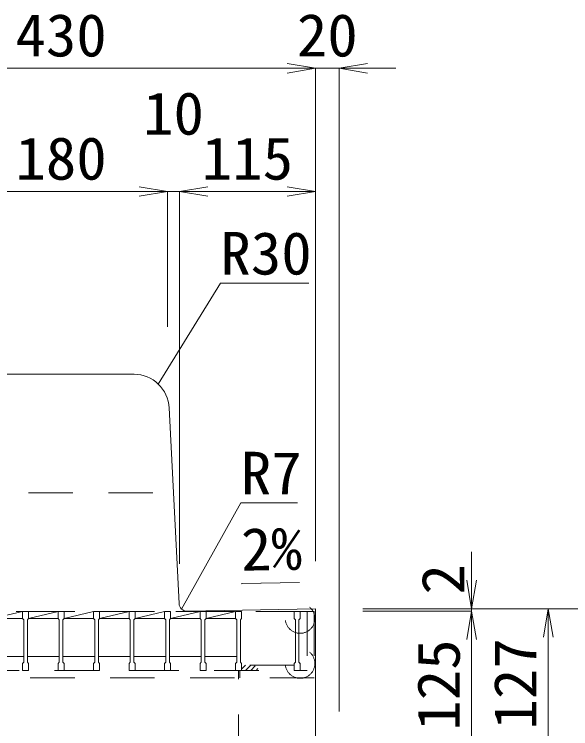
# Model space of a CAD drawing. Units: millimetres at full size; some dimension numbers follow another scale. Extents: x -734 to 58102, y 49499 to 87169.
# Drawn here: x 19771 to 20241, y 63393 to 63996 of the extents above; entities that cross this region are included whole.
import ezdxf
from ezdxf.enums import TextEntityAlignment as Align

# ---------------------------------------------------------------- set-up
doc = ezdxf.new("R2010")
doc.units = ezdxf.units.MM
doc.header["$LTSCALE"] = 50
doc.header["$PDMODE"] = 32
doc.header["$PDSIZE"] = 25
doc.linetypes.add('USER1', pattern=[1.35, 0.75, -0.6])
for name, color, linetype, lineweight in [('寸法線', 7, 'Continuous', 13), ('引出線', 4, 'Continuous', 13), ('本体', 2, 'Continuous', 20), ('ｸﾞﾚｰﾁﾝｸﾞ', 7, 'USER1', 9)]:
    doc.layers.add(name, color=color, linetype=linetype, lineweight=lineweight)
doc.styles.add('ＭＳ 明朝', font='')
doc.styles.get('ＭＳ 明朝').set_extended_font_data('MS Mincho')

# ---------------------------------------------------------------- blocks, each defined once
blk = doc.blocks.new('open_arrow')
at = {"color": 0, "linetype": 'Continuous', "lineweight": -2}
blk.add_lwpolyline([(7.5, 1.25), (0, 0), (7.5, -1.25)], dxfattribs=at)

msp = doc.modelspace()

# ---------------------------------------------------------------- hatches: boundary and pattern name
at = {"layer": 'ｸﾞﾚｰﾁﾝｸﾞ'}
h = msp.add_hatch(dxfattribs=at)
h.set_pattern_fill('USER', color=256, style=0, pattern_type=2)
h.set_pattern_definition([(45, (19097.04, 63124.74), (-2.24506, 2.24506), [37.5, -30])])
h.paths.add_polyline_path([(20007.55, 63446.23), (20007.55, 63441.73), (19988.55, 63441.73), (19963.05, 63441.73), (19963.05, 63446.23), (19988.55, 63446.23)])

# ---------------------------------------------------------------- linework, layer by layer
at = {"layer": '寸法線'}
for p, q in [((19595.55, 63950.47), (20025.55, 63950.47)), ((19977.55, 63950.47), (20093.55, 63950.47)), ((20025.55, 63534.05), (20025.55, 63950.47)), ((20025.55, 63534.05), (20025.55, 63950.47)), ((20045.55, 63407.05), (20045.55, 63950.47)), ((19720.55, 63846.42), (19900.55, 63846.42)), ((19852.55, 63846.42), (19958.55, 63846.42)), ((19900.55, 63732.05), (19900.55, 63846.42)), ((19900.55, 63732.05), (19900.55, 63846.42)), ((19910.55, 63532.05), (19910.55, 63846.42)), ((19910.55, 63846.42), (20025.55, 63846.42)), ((19910.55, 63532.05), (19910.55, 63846.42)), ((20025.55, 63534.05), (20025.55, 63846.42)), ((20157.49, 63542.03), (20157.49, 63444.03)), ((20065.57, 63494.03), (20302.54, 63494.03)), ((20065.57, 63494.03), (20157.49, 63494.03)), ((20065.57, 63494.03), (20222.29, 63494.03)), ((20065.57, 63492.03), (20157.49, 63492.03)), ((20065.57, 63492.03), (20157.49, 63492.03)), ((20157.49, 63492.03), (20157.49, 63367.03)), ((20222.29, 63494.03), (20222.29, 63367.03))]:
    msp.add_line(p, q, dxfattribs=at)
at = {"layer": '引出線'}
for points in [[(19892.69, 63683.76), (19945.15, 63769.1), (20019.82, 63769.1)], [(19912.44, 63493.74), (19962.47, 63583.35), (20010.4, 63583.35)], [(19963.2, 63515.21), (20011.91, 63516.19), (19963.17, 63515.21)]]:
    msp.add_lwpolyline(points, dxfattribs=at)
at = {"layer": '本体'}
for p, q in [((19748.9, 63692.03), (19872.2, 63692.03)), ((19910.23, 63498.51), (19901.97, 63663.67)), ((20025.55, 63494.03), (19917.36, 63491.86)), ((20025.55, 63494.03), (20025.55, 63367.03))]:
    msp.add_line(p, q, dxfattribs=at)
at = {"layer": '本体', "linetype": 'USER1', "lineweight": 9}
for p, q in [((19715.55, 63592.03), (19905.55, 63592.03)), ((19960.55, 63367.03), (19960.55, 63442.03))]:
    msp.add_line(p, q, dxfattribs=at)
at = {"layer": '本体'}
for centre, radius, start, end in [((19872.01, 63662.03), 30, 2.8624, 90), ((19917.22, 63498.86), 7, 182.86258, 271.1457)]:
    msp.add_arc(centre, radius, start, end, dxfattribs=at)
at = {"layer": 'ｸﾞﾚｰﾁﾝｸﾞ'}
for p, q in [((20024.55, 63491.73), (19596.55, 63491.73)), ((20012.55, 63491.73), (19608.55, 63491.73)), ((19753.05, 63485.73), (19778.05, 63491.73)), ((19778.05, 63491.73), (19783.05, 63491.73)), ((19778.05, 63491.73), (19778.05, 63485.73)), ((19778.05, 63491.73), (19783.05, 63491.73)), ((19778.05, 63491.73), (19778.05, 63485.73)), ((19778.05, 63491.73), (19783.05, 63491.73)), ((19778.05, 63491.73), (19778.05, 63485.73)), ((19783.05, 63485.73), (19808.05, 63491.73)), ((19783.05, 63491.73), (19783.05, 63485.73)), ((19783.05, 63491.73), (19783.05, 63485.73)), ((19783.05, 63491.73), (19783.05, 63485.73)), ((19808.05, 63491.73), (19813.05, 63491.73)), ((19808.05, 63491.73), (19808.05, 63485.73)), ((19808.05, 63491.73), (19813.05, 63491.73)), ((19808.05, 63491.73), (19808.05, 63485.73)), ((19808.05, 63491.73), (19813.05, 63491.73)), ((19808.05, 63491.73), (19808.05, 63485.73)), ((19813.05, 63485.73), (19838.05, 63491.73)), ((19813.05, 63491.73), (19813.05, 63485.73)), ((19813.05, 63491.73), (19813.05, 63485.73)), ((19813.05, 63491.73), (19813.05, 63485.73)), ((19838.05, 63491.73), (19843.05, 63491.73)), ((19838.05, 63491.73), (19843.05, 63491.73)), ((19838.05, 63491.73), (19843.05, 63491.73)), ((19838.05, 63491.73), (19838.05, 63485.73)), ((19838.05, 63491.73), (19838.05, 63485.73)), ((19838.05, 63491.73), (19838.05, 63485.73)), ((19843.05, 63491.73), (19843.05, 63485.73)), ((19843.05, 63491.73), (19843.05, 63485.73)), ((19843.05, 63491.73), (19843.05, 63485.73)), ((19843.05, 63485.73), (19868.05, 63491.73)), ((19868.05, 63491.73), (19873.05, 63491.73)), ((19868.05, 63491.73), (19873.05, 63491.73)), ((19868.05, 63491.73), (19873.05, 63491.73)), ((19868.05, 63491.73), (19868.05, 63485.73)), ((19868.05, 63491.73), (19868.05, 63485.73)), ((19868.05, 63491.73), (19868.05, 63485.73)), ((19873.05, 63491.73), (19873.05, 63485.73)), ((19873.05, 63491.73), (19873.05, 63485.73)), ((19873.05, 63491.73), (19873.05, 63485.73)), ((19873.05, 63485.73), (19898.05, 63491.73)), ((19898.05, 63491.73), (19903.05, 63491.73)), ((19898.05, 63491.73), (19903.05, 63491.73)), ((19898.05, 63491.73), (19903.05, 63491.73)), ((19898.05, 63491.73), (19898.05, 63485.73)), ((19898.05, 63491.73), (19898.05, 63485.73)), ((19898.05, 63491.73), (19898.05, 63485.73)), ((19903.05, 63491.73), (19903.05, 63485.73)), ((19903.05, 63491.73), (19903.05, 63485.73)), ((19903.05, 63491.73), (19903.05, 63485.73)), ((19903.05, 63485.73), (19928.05, 63491.73)), ((19928.05, 63491.73), (19933.05, 63491.73)), ((19928.05, 63491.73), (19933.05, 63491.73)), ((19928.05, 63491.73), (19933.05, 63491.73)), ((19928.05, 63491.73), (19928.05, 63485.73)), ((19928.05, 63491.73), (19928.05, 63485.73)), ((19928.05, 63491.73), (19928.05, 63485.73)), ((19933.05, 63491.73), (19933.05, 63485.73)), ((19933.05, 63491.73), (19933.05, 63485.73)), ((19933.05, 63491.73), (19933.05, 63485.73)), ((19933.05, 63485.73), (19958.05, 63491.73)), ((19958.05, 63491.73), (19963.05, 63491.73)), ((19958.05, 63491.73), (19963.05, 63491.73)), ((19958.05, 63491.73), (19963.05, 63491.73)), ((19958.05, 63491.73), (19958.05, 63485.73)), ((19958.05, 63491.73), (19958.05, 63485.73)), ((19958.05, 63491.73), (19958.05, 63485.73)), ((19963.05, 63491.73), (19963.05, 63485.73)), ((19963.05, 63491.73), (19963.05, 63485.73)), ((19963.05, 63491.73), (19963.05, 63485.73)), ((19988.05, 63491.73), (19993.05, 63491.73)), ((19988.05, 63491.73), (19993.05, 63491.73)), ((19988.05, 63491.73), (19993.05, 63491.73)), ((20007.55, 63491.73), (20012.55, 63491.73)), ((20007.55, 63491.73), (20007.55, 63485.73)), ((20007.55, 63491.73), (20012.55, 63491.73)), ((20007.55, 63491.73), (20007.55, 63485.73)), ((20007.55, 63491.73), (20012.55, 63491.73)), ((20007.55, 63491.73), (20007.55, 63485.73)), ((20012.55, 63485.73), (20012.55, 63491.73)), ((20012.55, 63491.73), (20012.55, 63485.73)), ((20012.55, 63491.73), (20012.55, 63485.73)), ((20012.55, 63491.73), (20012.55, 63485.73)), ((20012.55, 63491.73), (20012.55, 63485.73)), ((20012.55, 63491.73), (20012.55, 63485.73)), ((20012.55, 63491.73), (20012.55, 63485.73)), ((20018.55, 63491.73), (20018.55, 63441.73)), ((20024.55, 63491.73), (20024.55, 63435.73)), ((19753.05, 63485.73), (19778.05, 63485.73)), ((19778.05, 63485.73), (19779.05, 63484.73)), ((19778.05, 63485.73), (19779.05, 63484.73)), ((19778.05, 63485.73), (19779.05, 63484.73)), ((19779.05, 63484.73), (19779.05, 63448.73)), ((19779.05, 63484.73), (19779.05, 63448.73)), ((19779.05, 63484.73), (19779.05, 63448.73)), ((19783.05, 63485.73), (19782.05, 63484.73)), ((19783.05, 63485.73), (19782.05, 63484.73)), ((19783.05, 63485.73), (19782.05, 63484.73)), ((19782.05, 63484.73), (19782.05, 63448.73)), ((19782.05, 63484.73), (19782.05, 63448.73)), ((19782.05, 63484.73), (19782.05, 63448.73)), ((19783.05, 63485.73), (19808.05, 63485.73)), ((19808.05, 63485.73), (19809.05, 63484.73)), ((19808.05, 63485.73), (19809.05, 63484.73)), ((19808.05, 63485.73), (19809.05, 63484.73)), ((19809.05, 63484.73), (19809.05, 63448.73)), ((19809.05, 63484.73), (19809.05, 63448.73)), ((19809.05, 63484.73), (19809.05, 63448.73)), ((19813.05, 63485.73), (19812.05, 63484.73)), ((19813.05, 63485.73), (19812.05, 63484.73)), ((19813.05, 63485.73), (19812.05, 63484.73)), ((19812.05, 63484.73), (19812.05, 63448.73)), ((19812.05, 63484.73), (19812.05, 63448.73)), ((19812.05, 63484.73), (19812.05, 63448.73)), ((19813.05, 63485.73), (19838.05, 63485.73)), ((19838.05, 63485.73), (19839.05, 63484.73)), ((19838.05, 63485.73), (19839.05, 63484.73)), ((19838.05, 63485.73), (19839.05, 63484.73)), ((19839.05, 63484.73), (19839.05, 63448.73)), ((19839.05, 63484.73), (19839.05, 63448.73)), ((19839.05, 63484.73), (19839.05, 63448.73)), ((19843.05, 63485.73), (19842.05, 63484.73)), ((19843.05, 63485.73), (19842.05, 63484.73)), ((19843.05, 63485.73), (19842.05, 63484.73)), ((19842.05, 63484.73), (19842.05, 63448.73)), ((19842.05, 63484.73), (19842.05, 63448.73)), ((19842.05, 63484.73), (19842.05, 63448.73)), ((19843.05, 63485.73), (19868.05, 63485.73)), ((19868.05, 63485.73), (19869.05, 63484.73)), ((19868.05, 63485.73), (19869.05, 63484.73)), ((19868.05, 63485.73), (19869.05, 63484.73)), ((19869.05, 63484.73), (19869.05, 63448.73)), ((19869.05, 63484.73), (19869.05, 63448.73)), ((19869.05, 63484.73), (19869.05, 63448.73)), ((19873.05, 63485.73), (19872.05, 63484.73)), ((19873.05, 63485.73), (19872.05, 63484.73)), ((19873.05, 63485.73), (19872.05, 63484.73)), ((19872.05, 63484.73), (19872.05, 63448.73)), ((19872.05, 63484.73), (19872.05, 63448.73)), ((19872.05, 63484.73), (19872.05, 63448.73)), ((19873.05, 63485.73), (19898.05, 63485.73)), ((19898.05, 63485.73), (19899.05, 63484.73)), ((19898.05, 63485.73), (19899.05, 63484.73)), ((19898.05, 63485.73), (19899.05, 63484.73)), ((19899.05, 63484.73), (19899.05, 63448.73)), ((19899.05, 63484.73), (19899.05, 63448.73)), ((19899.05, 63484.73), (19899.05, 63448.73)), ((19903.05, 63485.73), (19902.05, 63484.73)), ((19903.05, 63485.73), (19902.05, 63484.73)), ((19903.05, 63485.73), (19902.05, 63484.73)), ((19902.05, 63484.73), (19902.05, 63448.73)), ((19902.05, 63484.73), (19902.05, 63448.73)), ((19902.05, 63484.73), (19902.05, 63448.73)), ((19903.05, 63485.73), (19928.05, 63485.73)), ((19928.05, 63485.73), (19929.05, 63484.73)), ((19928.05, 63485.73), (19929.05, 63484.73)), ((19928.05, 63485.73), (19929.05, 63484.73)), ((19929.05, 63484.73), (19929.05, 63448.73)), ((19929.05, 63484.73), (19929.05, 63448.73)), ((19929.05, 63484.73), (19929.05, 63448.73)), ((19933.05, 63485.73), (19932.05, 63484.73)), ((19933.05, 63485.73), (19932.05, 63484.73)), ((19933.05, 63485.73), (19932.05, 63484.73)), ((19932.05, 63484.73), (19932.05, 63448.73)), ((19932.05, 63484.73), (19932.05, 63448.73)), ((19932.05, 63484.73), (19932.05, 63448.73)), ((19933.05, 63485.73), (19958.05, 63485.73)), ((19958.05, 63485.73), (19959.05, 63484.73)), ((19958.05, 63485.73), (19959.05, 63484.73)), ((19958.05, 63485.73), (19959.05, 63484.73)), ((19959.05, 63484.73), (19959.05, 63448.73)), ((19959.05, 63484.73), (19959.05, 63448.73)), ((19959.05, 63484.73), (19959.05, 63448.73)), ((19963.05, 63485.73), (19962.05, 63484.73)), ((19963.05, 63485.73), (19962.05, 63484.73)), ((19963.05, 63485.73), (19962.05, 63484.73)), ((19962.05, 63484.73), (19962.05, 63448.73)), ((19962.05, 63484.73), (19962.05, 63448.73)), ((19962.05, 63484.73), (19962.05, 63448.73)), ((20007.55, 63485.73), (20008.55, 63484.73)), ((20007.55, 63485.73), (20008.55, 63484.73)), ((20007.55, 63485.73), (20008.55, 63484.73)), ((20008.55, 63484.73), (20008.55, 63448.73)), ((20008.55, 63484.73), (20008.55, 63448.73)), ((20008.55, 63484.73), (20008.55, 63448.73)), ((20012.55, 63485.73), (20011.55, 63484.73)), ((20012.55, 63485.73), (20011.55, 63484.73)), ((20012.55, 63485.73), (20011.55, 63484.73)), ((20011.55, 63484.73), (20011.55, 63448.73)), ((20011.55, 63484.73), (20011.55, 63448.73)), ((20011.55, 63484.73), (20011.55, 63448.73)), ((19752.05, 63453.73), (19779.05, 63453.73)), ((19778.05, 63447.73), (19779.05, 63448.73)), ((19778.05, 63447.73), (19779.05, 63448.73)), ((19778.05, 63447.73), (19779.05, 63448.73)), ((19782.05, 63453.73), (19809.05, 63453.73)), ((19783.05, 63447.73), (19782.05, 63448.73)), ((19783.05, 63447.73), (19782.05, 63448.73)), ((19783.05, 63447.73), (19782.05, 63448.73)), ((19808.05, 63447.73), (19809.05, 63448.73)), ((19808.05, 63447.73), (19809.05, 63448.73)), ((19808.05, 63447.73), (19809.05, 63448.73)), ((19812.05, 63453.73), (19839.05, 63453.73)), ((19813.05, 63447.73), (19812.05, 63448.73)), ((19813.05, 63447.73), (19812.05, 63448.73)), ((19813.05, 63447.73), (19812.05, 63448.73)), ((19838.05, 63447.73), (19839.05, 63448.73)), ((19838.05, 63447.73), (19839.05, 63448.73)), ((19838.05, 63447.73), (19839.05, 63448.73)), ((19842.05, 63453.73), (19869.05, 63453.73)), ((19843.05, 63447.73), (19842.05, 63448.73)), ((19843.05, 63447.73), (19842.05, 63448.73)), ((19843.05, 63447.73), (19842.05, 63448.73)), ((19868.05, 63447.73), (19869.05, 63448.73)), ((19868.05, 63447.73), (19869.05, 63448.73)), ((19868.05, 63447.73), (19869.05, 63448.73)), ((19872.05, 63453.73), (19899.05, 63453.73)), ((19873.05, 63447.73), (19872.05, 63448.73)), ((19873.05, 63447.73), (19872.05, 63448.73)), ((19873.05, 63447.73), (19872.05, 63448.73)), ((19898.05, 63447.73), (19899.05, 63448.73)), ((19898.05, 63447.73), (19899.05, 63448.73)), ((19898.05, 63447.73), (19899.05, 63448.73)), ((19902.05, 63453.73), (19929.05, 63453.73)), ((19903.05, 63447.73), (19902.05, 63448.73)), ((19903.05, 63447.73), (19902.05, 63448.73)), ((19903.05, 63447.73), (19902.05, 63448.73)), ((19928.05, 63447.73), (19929.05, 63448.73)), ((19928.05, 63447.73), (19929.05, 63448.73)), ((19928.05, 63447.73), (19929.05, 63448.73)), ((19932.05, 63453.73), (19959.05, 63453.73)), ((19933.05, 63447.73), (19932.05, 63448.73)), ((19933.05, 63447.73), (19932.05, 63448.73)), ((19933.05, 63447.73), (19932.05, 63448.73)), ((19958.05, 63447.73), (19959.05, 63448.73)), ((19958.05, 63447.73), (19959.05, 63448.73)), ((19958.05, 63447.73), (19959.05, 63448.73)), ((19963.05, 63447.73), (19962.05, 63448.73)), ((19963.05, 63447.73), (19962.05, 63448.73)), ((19963.05, 63447.73), (19962.05, 63448.73)), ((20007.55, 63447.73), (20008.55, 63448.73)), ((20007.55, 63447.73), (20008.55, 63448.73)), ((20007.55, 63447.73), (20008.55, 63448.73)), ((20012.55, 63447.73), (20011.55, 63448.73)), ((20012.55, 63447.73), (20011.55, 63448.73)), ((20012.55, 63447.73), (20011.55, 63448.73)), ((19778.05, 63441.73), (19778.05, 63447.73)), ((19778.05, 63441.73), (19778.05, 63447.73)), ((19778.05, 63441.73), (19778.05, 63447.73)), ((19783.05, 63441.73), (19783.05, 63447.73)), ((19783.05, 63441.73), (19783.05, 63447.73)), ((19783.05, 63441.73), (19783.05, 63447.73)), ((19808.05, 63441.73), (19808.05, 63447.73)), ((19808.05, 63441.73), (19808.05, 63447.73)), ((19808.05, 63441.73), (19808.05, 63447.73)), ((19813.05, 63441.73), (19813.05, 63447.73)), ((19813.05, 63441.73), (19813.05, 63447.73)), ((19813.05, 63441.73), (19813.05, 63447.73)), ((19838.05, 63441.73), (19838.05, 63447.73)), ((19838.05, 63441.73), (19838.05, 63447.73)), ((19838.05, 63441.73), (19838.05, 63447.73)), ((19843.05, 63441.73), (19843.05, 63447.73)), ((19843.05, 63441.73), (19843.05, 63447.73)), ((19843.05, 63441.73), (19843.05, 63447.73)), ((19868.05, 63441.73), (19868.05, 63447.73)), ((19868.05, 63441.73), (19868.05, 63447.73)), ((19868.05, 63441.73), (19868.05, 63447.73)), ((19873.05, 63441.73), (19873.05, 63447.73)), ((19873.05, 63441.73), (19873.05, 63447.73)), ((19873.05, 63441.73), (19873.05, 63447.73)), ((19898.05, 63441.73), (19898.05, 63447.73)), ((19898.05, 63441.73), (19898.05, 63447.73)), ((19898.05, 63441.73), (19898.05, 63447.73)), ((19903.05, 63441.73), (19903.05, 63447.73)), ((19903.05, 63441.73), (19903.05, 63447.73)), ((19903.05, 63441.73), (19903.05, 63447.73)), ((19928.05, 63441.73), (19928.05, 63447.73)), ((19928.05, 63441.73), (19928.05, 63447.73)), ((19928.05, 63441.73), (19928.05, 63447.73)), ((19933.05, 63441.73), (19933.05, 63447.73)), ((19933.05, 63441.73), (19933.05, 63447.73)), ((19933.05, 63441.73), (19933.05, 63447.73)), ((19958.05, 63441.73), (19958.05, 63447.73)), ((19958.05, 63441.73), (19958.05, 63447.73)), ((19958.05, 63441.73), (19958.05, 63447.73)), ((19963.05, 63441.73), (19963.05, 63447.73)), ((19963.05, 63441.73), (19963.05, 63447.73)), ((19963.05, 63441.73), (19963.05, 63447.73)), ((20007.55, 63446.23), (19963.05, 63446.23)), ((20007.55, 63441.73), (20007.55, 63447.73)), ((20007.55, 63441.73), (20007.55, 63447.73)), ((20007.55, 63441.73), (20007.55, 63447.73)), ((20012.55, 63441.73), (20012.55, 63447.73)), ((20012.55, 63441.73), (20012.55, 63447.73)), ((20012.55, 63441.73), (20012.55, 63447.73)), ((20012.55, 63441.73), (20012.55, 63447.73)), ((20012.55, 63441.73), (20012.55, 63447.73)), ((20012.55, 63441.73), (20012.55, 63447.73)), ((19602.55, 63441.73), (20018.55, 63441.73)), ((19778.05, 63441.73), (19783.05, 63441.73)), ((19778.05, 63441.73), (19783.05, 63441.73)), ((19778.05, 63441.73), (19783.05, 63441.73)), ((19808.05, 63441.73), (19813.05, 63441.73)), ((19808.05, 63441.73), (19813.05, 63441.73)), ((19808.05, 63441.73), (19813.05, 63441.73)), ((19838.05, 63441.73), (19843.05, 63441.73)), ((19838.05, 63441.73), (19843.05, 63441.73)), ((19838.05, 63441.73), (19843.05, 63441.73)), ((19868.05, 63441.73), (19873.05, 63441.73)), ((19868.05, 63441.73), (19873.05, 63441.73)), ((19868.05, 63441.73), (19873.05, 63441.73)), ((19898.05, 63441.73), (19903.05, 63441.73)), ((19898.05, 63441.73), (19903.05, 63441.73)), ((19898.05, 63441.73), (19903.05, 63441.73)), ((19928.05, 63441.73), (19933.05, 63441.73)), ((19928.05, 63441.73), (19933.05, 63441.73)), ((19928.05, 63441.73), (19933.05, 63441.73)), ((19958.05, 63441.73), (19963.05, 63441.73)), ((19958.05, 63441.73), (19963.05, 63441.73)), ((19958.05, 63441.73), (19963.05, 63441.73)), ((19961.55, 63441.73), (19961.55, 63435.73)), ((20007.55, 63441.73), (20012.55, 63441.73)), ((20007.55, 63441.73), (20012.55, 63441.73)), ((20007.55, 63441.73), (20012.55, 63441.73)), ((20024.55, 63435.73), (19596.55, 63435.73))]:
    msp.add_line(p, q, dxfattribs=at)
for p in [(20012.55, 63485.73), (20012.55, 63447.73)]:
    msp.add_point(p, dxfattribs=at)

# ---------------------------------------------------------------- block references
at = {"layer": '寸法線', "xscale": 3.2, "yscale": 3.2}
for p, rotation in [((20025.55, 63950.47), 180), ((20025.55, 63950.47), 180), ((19900.55, 63846.42), 180), ((19900.55, 63846.42), 180), ((20025.55, 63846.42), 180), ((20157.49, 63494.03), 90), ((20157.49, 63492.03), 270), ((20157.49, 63492.03), 270), ((20222.29, 63494.03), 270)]:
    msp.add_blockref('open_arrow', p, dxfattribs=dict(at, rotation=rotation))
for p in [(20045.55, 63950.47), (19910.55, 63846.42), (19910.55, 63846.42)]:
    msp.add_blockref('open_arrow', p, dxfattribs=at)
at = {"layer": '引出線', "xscale": 0.0533, "yscale": 0.0533}
for p, rotation in [((19892.69, 63683.76), 58.4), ((19963.2, 63515.21), 1.1), ((19912.44, 63493.74), 60.8)]:
    msp.add_blockref('open_arrow', p, dxfattribs=dict(at, rotation=rotation))

# ---------------------------------------------------------------- texts
at = {"layer": '寸法線', "style": 'ＭＳ 明朝', "width": 1.05}
for s, p in [('430', (19810.55, 63978.49)), ('20', (20035.55, 63978.49)), ('10', (19905.55, 63912.42)), ('180', (19810.55, 63874.44)), ('115', (19968.05, 63874.44))]:
    msp.add_text(s, height=36.03, dxfattribs=at).set_placement(p, align=Align.MIDDLE_CENTER)
for s, p in [('2', (20133.2, 63518.81)), ('127', (20194.27, 63430.53)), ('125', (20129.47, 63429.53))]:
    msp.add_text(s, height=36.03, rotation=90, dxfattribs=at).set_placement(p, align=Align.MIDDLE_CENTER)
at = {"layer": '引出線', "style": 'ＭＳ 明朝', "width": 1.05}
for s, p in [('R30', (19945.15, 63812.3)), ('R7', (19962.47, 63626.55))]:
    msp.add_text(s, height=36.03, dxfattribs=at).set_placement(p, align=Align.TOP_LEFT)
msp.add_text('2%', height=36.03, rotation=1.146, dxfattribs=at).set_placement((19962.23, 63562.1), align=Align.TOP_LEFT)

doc.saveas('drawing.dxf')
